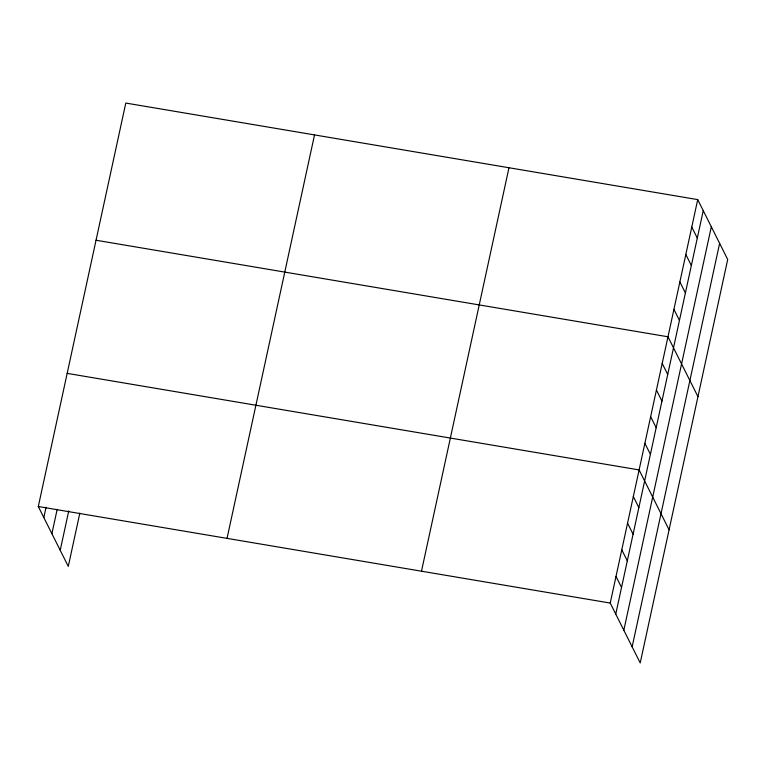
<?xml version="1.0" encoding="UTF-8"?>
<svg xmlns="http://www.w3.org/2000/svg" width="766" height="766" viewBox="0 0 766 766"><rect width="100%" height="100%" fill="white"/><g stroke="black" fill="none" stroke-linecap="round" stroke-linejoin="round"><path stroke-width="1.15" d="M79.836 513.134L68.279 566.39L38.3 506.517L125.787 103.056L697.721 199.61L727.7 259.483L640.213 662.944L610.234 603.062L697.721 199.61M43.825 517.557L46.084 507.14M51.897 533.672L57.172 509.361M60.217 550.275L68.748 510.912M227.042 538.374L314.52 134.921M421.491 571.206L508.978 167.744M615.759 614.102L703.245 210.65M623.83 630.217L711.317 226.765M632.142 646.83L719.628 243.368M96.037 240.237L667.971 336.781L697.96 396.664M67.169 373.377L639.103 469.922L669.082 529.804M38.3 506.517L610.234 603.062M691.765 227.042L697.299 238.082M685.819 254.475L691.344 265.524M679.873 281.917L685.398 292.957M673.917 309.349L679.452 320.389M662.197 363.41L667.722 374.45M656.424 390.038L661.948 401.078M650.65 416.666L656.175 427.706M644.876 443.294L650.401 454.334M633.329 496.55L638.854 507.59M627.555 523.178L633.08 534.218M621.781 549.806L627.306 560.846M616.008 576.434L621.532 587.474"/></g></svg>
